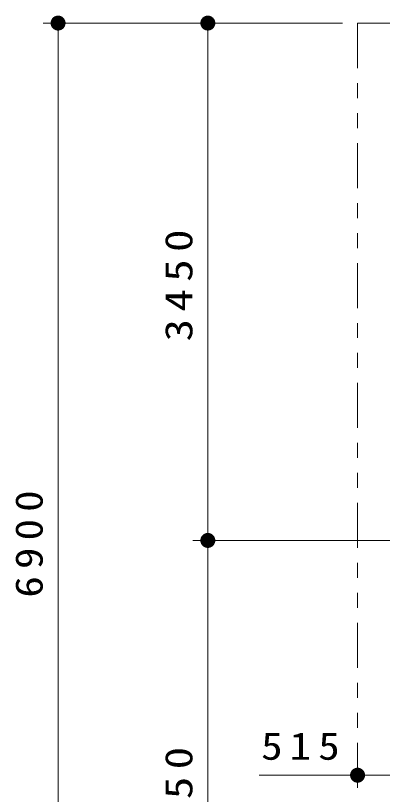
# Model space of a CAD drawing. Units: millimetres on the paper, with parts at other scales. Extents: x -385 to 0, y 0 to 267.
# Drawn here: x -111.4 to -86.9, y 156.9 to 208.8 of the extents above; entities that cross this region are included whole.
import ezdxf

# ---------------------------------------------------------------- set-up
doc = ezdxf.new("R2010")
doc.units = ezdxf.units.MM
doc.linetypes.add('USER3', pattern=[8, 3, -1, 1, -1, 1, -1])
doc.layers.add('LY_1', color=131, linetype='Continuous', lineweight=13)
doc.styles.add('ＭＳ ゴシック', font='')
doc.styles.get('ＭＳ ゴシック').set_extended_font_data('MS Gothic')

# ---------------------------------------------------------------- blocks, each defined once
blk = doc.blocks.new('filled_dot')
at = {"color": 0, "linetype": 'Continuous', "lineweight": -2, "const_width": 1.25}
blk.add_lwpolyline([(-0.625, 0, 1), (0.625, 0, 1)], format="xyb", close=True, dxfattribs=at)

msp = doc.modelspace()

# ---------------------------------------------------------------- linework, layer by layer
at = {"layer": 'LY_1', "color": 7}
for p, q in [((-99.527, 208.339), (-109.527, 208.339)), ((-108.527, 139.339), (-108.527, 208.339)), ((-89.527, 208.339), (-99.527, 208.339)), ((-98.527, 173.839), (-98.527, 208.339)), ((-77.157, 173.839), (-99.527, 173.839)), ((-98.527, 139.339), (-98.527, 173.839)), ((-83.38, 158.185), (-95.105, 158.185))]:
    msp.add_line(p, q, dxfattribs=at)
at = {"layer": 'LY_1', "color": 7, "linetype": 'USER3'}
for p, q in [((-88.527, 208.339), (-88.527, 139.339)), ((-37.527, 208.339), (-88.527, 208.339))]:
    msp.add_line(p, q, dxfattribs=at)

# ---------------------------------------------------------------- block references
at = {"layer": 'LY_1', "color": 7, "xscale": 0.4, "yscale": 0.4}
for p, rotation in [((-108.527, 208.339), 270), ((-98.527, 208.339), 270), ((-98.527, 173.839), 270), ((-98.527, 173.839), 90)]:
    msp.add_blockref('filled_dot', p, dxfattribs=dict(at, rotation=rotation))
msp.add_blockref('filled_dot', (-88.527, 158.185), dxfattribs=at)

# ---------------------------------------------------------------- texts
at = {"layer": 'LY_1', "color": 7, "char_height": 1.833, "attachment_point": 8, "rotation": 90, "style": 'ＭＳ ゴシック'}
for s, insert in [('\\T1.33;\\W1.2;3450', (-99.527, 191.089)), ('\\T1.33;\\W1.15;6900', (-109.527, 173.839)), ('\\T1.33;\\W1.2;3450', (-99.527, 156.589))]:
    msp.add_mtext(s, dxfattribs=dict(at, insert=insert))
at = {"layer": 'LY_1', "color": 7, "insert": (-92.105, 159.185), "char_height": 1.833, "attachment_point": 8, "style": 'ＭＳ ゴシック'}
msp.add_mtext('\\T1.33;\\W1.15;515', dxfattribs=at)

doc.saveas('drawing.dxf')
